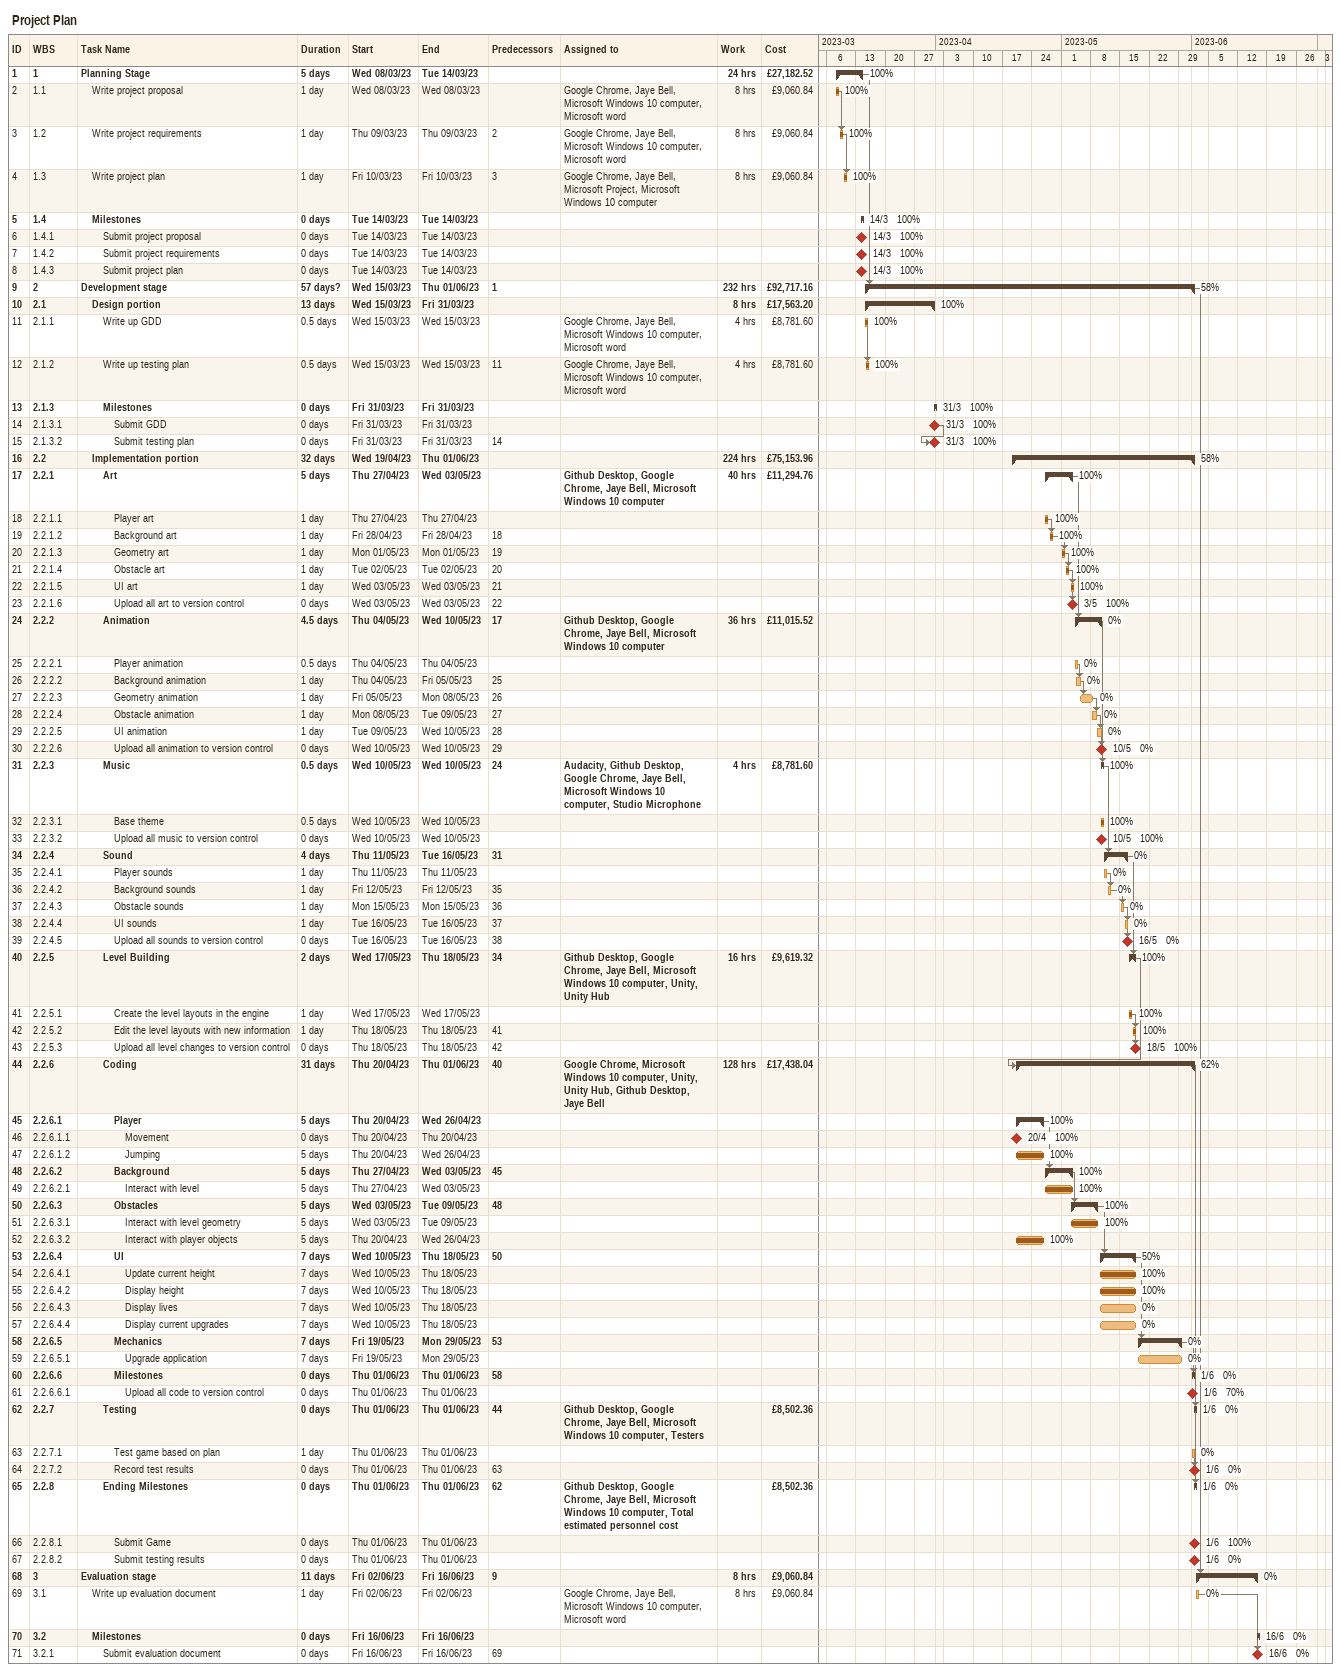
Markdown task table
Project Plan

| ID | WBS | Task | Duration | Start | Finish | Predecessors | Resources | % complete | Work (h) | Cost (£) |
|---|---|---|---|---|---|---|---|---|---|---|
| 1 | 1 | **Planning Stage** | 5d | 2023-03-08 | 2023-03-14 |  |  | 100 | 24 | 27182.52 |
| 2 | 1.1 | Write project proposal | 1d | 2023-03-08 | 2023-03-08 |  | Google Chrome, Jaye Bell, Microsoft Windows 10 computer, Microsoft word | 100 | 8 | 9060.84 |
| 3 | 1.2 | Write project requirements | 1d | 2023-03-09 | 2023-03-09 | 2 | Google Chrome, Jaye Bell, Microsoft Windows 10 computer, Microsoft word | 100 | 8 | 9060.84 |
| 4 | 1.3 | Write project plan | 1d | 2023-03-10 | 2023-03-10 | 3 | Google Chrome, Jaye Bell, Microsoft Project, Microsoft Windows 10 computer | 100 | 8 | 9060.84 |
| 5 | 1.4 | **Milestones** | 0d | 2023-03-14 | 2023-03-14 |  |  | 100 |  |  |
| 6 | 1.4.1 | Submit project proposal | 0d | 2023-03-14 | 2023-03-14 |  |  | 100 |  |  |
| 7 | 1.4.2 | Submit project requirements | 0d | 2023-03-14 | 2023-03-14 |  |  | 100 |  |  |
| 8 | 1.4.3 | Submit project plan | 0d | 2023-03-14 | 2023-03-14 |  |  | 100 |  |  |
| 9 | 2 | **Development stage** | 57d? | 2023-03-15 | 2023-06-01 | 1 |  | 58 | 232 | 92717.16 |
| 10 | 2.1 | **Design portion** | 13d | 2023-03-15 | 2023-03-31 |  |  | 100 | 8 | 17563.20 |
| 11 | 2.1.1 | Write up GDD | 0.5d | 2023-03-15 | 2023-03-15 |  | Google Chrome, Jaye Bell, Microsoft Windows 10 computer, Microsoft word | 100 | 4 | 8781.60 |
| 12 | 2.1.2 | Write up testing plan | 0.5d | 2023-03-15 | 2023-03-15 | 11 | Google Chrome, Jaye Bell, Microsoft Windows 10 computer, Microsoft word | 100 | 4 | 8781.60 |
| 13 | 2.1.3 | **Milestones** | 0d | 2023-03-31 | 2023-03-31 |  |  | 100 |  |  |
| 14 | 2.1.3.1 | Submit GDD | 0d | 2023-03-31 | 2023-03-31 |  |  | 100 |  |  |
| 15 | 2.1.3.2 | Submit testing plan | 0d | 2023-03-31 | 2023-03-31 | 14 |  | 100 |  |  |
| 16 | 2.2 | **Implementation portion** | 32d | 2023-04-19 | 2023-06-01 |  |  | 58 | 224 | 75153.96 |
| 17 | 2.2.1 | **Art** | 5d | 2023-04-27 | 2023-05-03 |  | Github Desktop, Google Chrome, Jaye Bell, Microsoft Windows 10 computer | 100 | 40 | 11294.76 |
| 18 | 2.2.1.1 | Player art | 1d | 2023-04-27 | 2023-04-27 |  |  | 100 |  |  |
| 19 | 2.2.1.2 | Background art | 1d | 2023-04-28 | 2023-04-28 | 18 |  | 100 |  |  |
| 20 | 2.2.1.3 | Geometry art | 1d | 2023-05-01 | 2023-05-01 | 19 |  | 100 |  |  |
| 21 | 2.2.1.4 | Obstacle art | 1d | 2023-05-02 | 2023-05-02 | 20 |  | 100 |  |  |
| 22 | 2.2.1.5 | UI art | 1d | 2023-05-03 | 2023-05-03 | 21 |  | 100 |  |  |
| 23 | 2.2.1.6 | Upload all art to version control | 0d | 2023-05-03 | 2023-05-03 | 22 |  | 100 |  |  |
| 24 | 2.2.2 | **Animation** | 4.5d | 2023-05-04 | 2023-05-10 | 17 | Github Desktop, Google Chrome, Jaye Bell, Microsoft Windows 10 computer | 0 | 36 | 11015.52 |
| 25 | 2.2.2.1 | Player animation | 0.5d | 2023-05-04 | 2023-05-04 |  |  | 0 |  |  |
| 26 | 2.2.2.2 | Background animation | 1d | 2023-05-04 | 2023-05-05 | 25 |  | 0 |  |  |
| 27 | 2.2.2.3 | Geometry animation | 1d | 2023-05-05 | 2023-05-08 | 26 |  | 0 |  |  |
| 28 | 2.2.2.4 | Obstacle animation | 1d | 2023-05-08 | 2023-05-09 | 27 |  | 0 |  |  |
| 29 | 2.2.2.5 | UI animation | 1d | 2023-05-09 | 2023-05-10 | 28 |  | 0 |  |  |
| 30 | 2.2.2.6 | Upload all animation to version control | 0d | 2023-05-10 | 2023-05-10 | 29 |  | 0 |  |  |
| 31 | 2.2.3 | **Music** | 0.5d | 2023-05-10 | 2023-05-10 | 24 | Audacity, Github Desktop, Google Chrome, Jaye Bell, Microsoft Windows 10 computer, Studio Microphone | 100 | 4 | 8781.60 |
| 32 | 2.2.3.1 | Base theme | 0.5d | 2023-05-10 | 2023-05-10 |  |  | 100 |  |  |
| 33 | 2.2.3.2 | Upload all music to version control | 0d | 2023-05-10 | 2023-05-10 |  |  | 100 |  |  |
| 34 | 2.2.4 | **Sound** | 4d | 2023-05-11 | 2023-05-16 | 31 |  | 0 |  |  |
| 35 | 2.2.4.1 | Player sounds | 1d | 2023-05-11 | 2023-05-11 |  |  | 0 |  |  |
| 36 | 2.2.4.2 | Background sounds | 1d | 2023-05-12 | 2023-05-12 | 35 |  | 0 |  |  |
| 37 | 2.2.4.3 | Obstacle sounds | 1d | 2023-05-15 | 2023-05-15 | 36 |  | 0 |  |  |
| 38 | 2.2.4.4 | UI sounds | 1d | 2023-05-16 | 2023-05-16 | 37 |  | 0 |  |  |
| 39 | 2.2.4.5 | Upload all sounds to version control | 0d | 2023-05-16 | 2023-05-16 | 38 |  | 0 |  |  |
| 40 | 2.2.5 | **Level Building** | 2d | 2023-05-17 | 2023-05-18 | 34 | Github Desktop, Google Chrome, Jaye Bell, Microsoft Windows 10 computer, Unity, Unity Hub | 100 | 16 | 9619.32 |
| 41 | 2.2.5.1 | Create the level layouts in the engine | 1d | 2023-05-17 | 2023-05-17 |  |  | 100 |  |  |
| 42 | 2.2.5.2 | Edit the level layouts with new information | 1d | 2023-05-18 | 2023-05-18 | 41 |  | 100 |  |  |
| 43 | 2.2.5.3 | Upload all level changes to version control | 0d | 2023-05-18 | 2023-05-18 | 42 |  | 100 |  |  |
| 44 | 2.2.6 | **Coding** | 31d | 2023-04-20 | 2023-06-01 | 40 | Google Chrome, Microsoft Windows 10 computer, Unity, Unity Hub, Github Desktop, Jaye Bell | 62 | 128 | 17438.04 |
| 45 | 2.2.6.1 | **Player** | 5d | 2023-04-20 | 2023-04-26 |  |  | 100 |  |  |
| 46 | 2.2.6.1.1 | Movement | 0d | 2023-04-20 | 2023-04-20 |  |  | 100 |  |  |
| 47 | 2.2.6.1.2 | Jumping | 5d | 2023-04-20 | 2023-04-26 |  |  | 100 |  |  |
| 48 | 2.2.6.2 | **Background** | 5d | 2023-04-27 | 2023-05-03 | 45 |  | 100 |  |  |
| 49 | 2.2.6.2.1 | Interact with level | 5d | 2023-04-27 | 2023-05-03 |  |  | 100 |  |  |
| 50 | 2.2.6.3 | **Obstacles** | 5d | 2023-05-03 | 2023-05-09 | 48 |  | 100 |  |  |
| 51 | 2.2.6.3.1 | Interact with level geometry | 5d | 2023-05-03 | 2023-05-09 |  |  | 100 |  |  |
| 52 | 2.2.6.3.2 | Interact with player objects | 5d | 2023-04-20 | 2023-04-26 |  |  | 100 |  |  |
| 53 | 2.2.6.4 | **UI** | 7d | 2023-05-10 | 2023-05-18 | 50 |  | 50 |  |  |
| 54 | 2.2.6.4.1 | Update current height | 7d | 2023-05-10 | 2023-05-18 |  |  | 100 |  |  |
| 55 | 2.2.6.4.2 | Display height | 7d | 2023-05-10 | 2023-05-18 |  |  | 100 |  |  |
| 56 | 2.2.6.4.3 | Display lives | 7d | 2023-05-10 | 2023-05-18 |  |  | 0 |  |  |
| 57 | 2.2.6.4.4 | Display current upgrades | 7d | 2023-05-10 | 2023-05-18 |  |  | 0 |  |  |
| 58 | 2.2.6.5 | **Mechanics** | 7d | 2023-05-19 | 2023-05-29 | 53 |  | 0 |  |  |
| 59 | 2.2.6.5.1 | Upgrade application | 7d | 2023-05-19 | 2023-05-29 |  |  | 0 |  |  |
| 60 | 2.2.6.6 | **Milestones** | 0d | 2023-06-01 | 2023-06-01 | 58 |  | 0 |  |  |
| 61 | 2.2.6.6.1 | Upload all code to version control | 0d | 2023-06-01 | 2023-06-01 |  |  | 70 |  |  |
| 62 | 2.2.7 | **Testing** | 0d | 2023-06-01 | 2023-06-01 | 44 | Github Desktop, Google Chrome, Jaye Bell, Microsoft Windows 10 computer, Testers | 0 |  | 8502.36 |
| 63 | 2.2.7.1 | Test game based on plan | 1d | 2023-06-01 | 2023-06-01 |  |  | 0 |  |  |
| 64 | 2.2.7.2 | Record test results | 0d | 2023-06-01 | 2023-06-01 | 63 |  | 0 |  |  |
| 65 | 2.2.8 | **Ending Milestones** | 0d | 2023-06-01 | 2023-06-01 | 62 | Github Desktop, Google Chrome, Jaye Bell, Microsoft Windows 10 computer, Total estimated personnel cost | 0 |  | 8502.36 |
| 66 | 2.2.8.1 | Submit Game | 0d | 2023-06-01 | 2023-06-01 |  |  | 100 |  |  |
| 67 | 2.2.8.2 | Submit testing results | 0d | 2023-06-01 | 2023-06-01 |  |  | 0 |  |  |
| 68 | 3 | **Evaluation stage** | 11d | 2023-06-02 | 2023-06-16 | 9 |  | 0 | 8 | 9060.84 |
| 69 | 3.1 | Write up evaluation document | 1d | 2023-06-02 | 2023-06-02 |  | Google Chrome, Jaye Bell, Microsoft Windows 10 computer, Microsoft word | 0 | 8 | 9060.84 |
| 70 | 3.2 | **Milestones** | 0d | 2023-06-16 | 2023-06-16 |  |  | 0 |  |  |
| 71 | 3.2.1 | Submit evaluation document | 0d | 2023-06-16 | 2023-06-16 | 69 |  | 0 |  |  |
